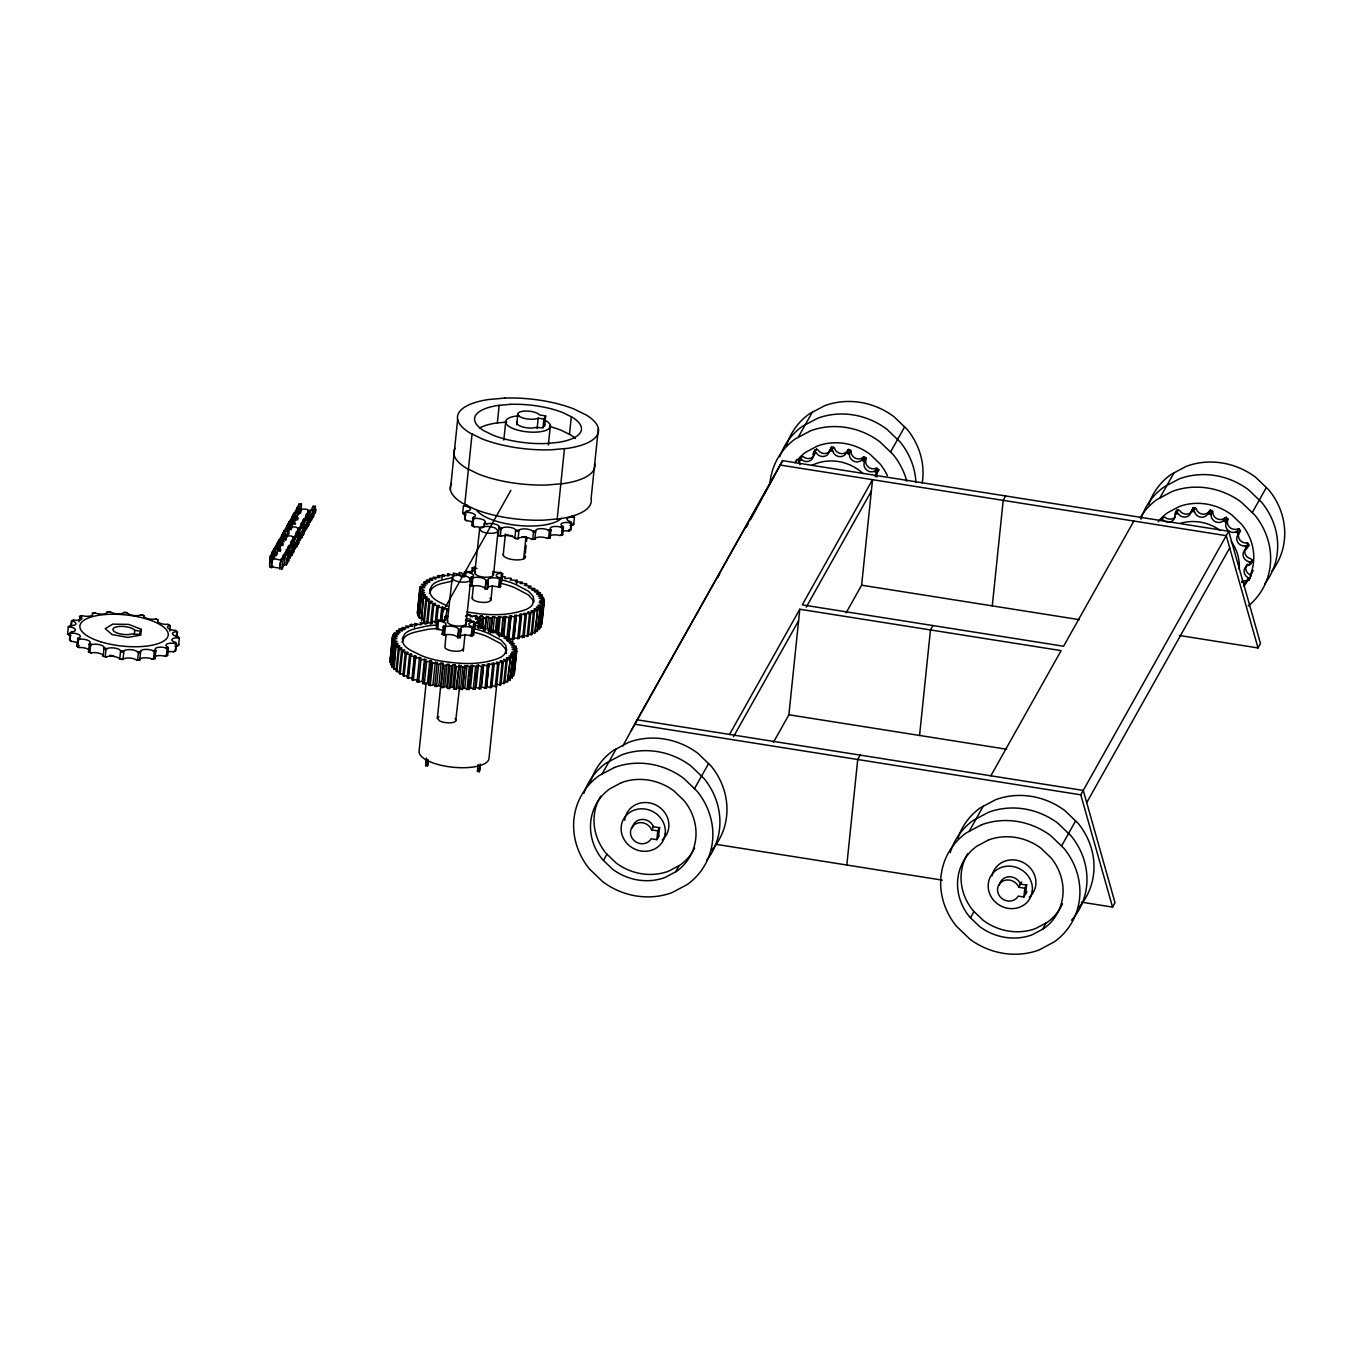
<?xml version="1.0" encoding="UTF-8"?>
<svg xmlns="http://www.w3.org/2000/svg" width="1352" height="1352" viewBox="0 0 1352 1352"><rect width="100%" height="100%" fill="white"/><g stroke="black" fill="none" stroke-linecap="round" stroke-linejoin="round"><path stroke-width="1.5" d="M814.935 450.892L816.743 449.151L817.96 449.946A7.318 6.76 29.3 0 0 831.176 448.019L834.421 448.036A7.318 6.76 29.3 0 0 847.873 450.165L851.016 451.162A7.318 6.76 29.3 0 0 863.421 457.145L866.142 458.987A7.318 6.76 29.3 0 0 876.265 468.248L878.327 470.783A7.318 6.76 29.3 0 0 876.941 477.053M1191.619 511.631A7.318 6.76 29.3 0 1 1179.671 510.532L1176.662 510.295L1176.646 511.478A7.318 6.76 29.3 0 1 1176.764 512.594M271.549 565.085L271.668 566.826L272.225 566.15M275.994 555.266L275.842 553.103L275.149 553.948A20.669 2.924 -81 0 1 273.155 557.497L271.431 564.46M278.191 542.777L278.039 541.763L277.329 544.298M279.087 542.913L279.019 541.932L278.58 542.727M284.224 556.568L284.072 554.404L283.379 555.25A20.669 2.924 -81 0 1 281.385 558.798L279.712 569.158L280.405 568.313A20.669 2.924 -81 0 1 280.591 567.823M287.215 528.04L287.266 527.043M289.734 523.815L289.565 521.264L288.855 522.092A20.669 2.924 -81 0 1 286.861 525.658L285.289 531.285M290.815 529.088L290.883 526.334L290.19 527.162A20.669 2.924 -81 0 1 288.196 530.728L286.658 537.335M290.866 554.489C288.838 565.913 290.207 547.898 291.745 555.537A20.669 2.924 -81 0 1 293.739 551.971L295.023 547.104M293.215 515.991L293.063 514.994L292.235 518.661M295.818 520.165L295.885 517.393L295.192 518.238A20.669 2.924 -81 0 1 293.198 521.788L291.964 526.249M299.265 529.798L299.113 527.635L298.403 528.463A20.669 2.924 -81 0 1 296.409 532.029L294.854 537.657M301.057 510.65L300.904 508.47L300.212 509.315A20.669 2.924 -81 0 1 298.2 512.864L296.477 519.844M310.926 518.34L311.095 520.672L311.788 519.827A20.669 2.924 -81 0 1 313.782 516.278L315.455 505.918L314.762 506.763A20.669 2.924 -81 0 1 312.768 510.312L310.081 522.48L310.909 518.796M866.142 458.987L866.176 457.821L863.421 457.145M1241.947 582.171A7.318 6.76 29.3 0 1 1247.321 580.684L1248.149 577.726A7.318 6.76 29.3 0 1 1249.468 564.916L1252.307 561.519L1250.955 558.798A7.318 6.76 29.3 0 1 1248.065 545.955L1246.882 542.997A7.318 6.76 29.3 0 1 1240.037 531.37L1239.294 528.835L1237.976 528.835A7.318 6.76 29.3 0 1 1227.853 519.574L1226.264 517.309L1225.132 517.731A7.318 6.76 29.3 0 1 1212.727 511.732L1209.584 510.752A7.318 6.76 29.3 0 1 1196.131 508.622L1192.887 508.605A7.318 6.76 29.3 0 1 1192.211 510.701M289.717 523.444L290.595 519.438L290.646 521.213M295.716 511.715L295.598 510.515L294.888 512.847M296.612 511.867L296.51 510.667L295.801 512.983M474.315 628.021L473.572 635.153L471.206 635.964A7.318 2.586 5.9 0 0 462.823 635.203A7.318 2.586 5.9 0 0 460.001 637.772L460.863 629.39L458.565 629.305A7.318 2.586 5.9 0 0 453.326 626.5A7.318 2.586 5.9 0 0 445.399 626.753L444.166 627.598L443.422 634.747L444.538 635.136A7.318 2.586 5.9 0 1 452.464 634.882A7.318 2.586 5.9 0 1 457.686 637.705L460.052 637.688L460.863 629.39A7.318 2.586 5.9 0 1 463.685 626.821A7.318 2.586 5.9 0 1 472.068 627.582L474.315 628.021L473.217 626.956A7.318 2.586 5.9 0 1 468.806 624.016A7.318 2.586 5.9 0 1 474.028 622.14L475.228 622.596L474.501 629.745L474.535 621.937L473.149 621.295A7.318 2.586 5.9 0 1 465.274 620.365M469.854 581.766L470.209 578.2L471.071 577.203L472.811 577.912A7.318 2.586 5.9 0 1 480.754 577.659A7.318 2.586 5.9 0 1 485.976 580.481L488.275 580.549L487.413 588.931L488.275 580.549A7.318 2.586 5.9 0 1 491.114 577.98A7.318 2.586 5.9 0 1 499.496 578.74L501.727 579.18L500.629 578.115A7.318 2.586 5.9 0 1 496.218 575.175A7.318 2.586 5.9 0 1 501.457 573.316L502.657 573.772L501.913 580.904L500.578 581.698M273.138 552.241L273.019 550.687L272.529 552.022M279.847 565.406L279.898 568.127L280.455 567.451M288.23 534.53L288.196 531.809L287.165 534.141M289.075 533.837C287.3 527.145 295.446 524.356 299.062 529.578M290.933 529.714L291.035 528.497M290.9 554.202L292.725 546.022A20.669 2.924 -81 0 0 294.719 542.456C296.849 540.259 293.959 555.08 295.885 545.566M295.902 545.278L297.744 537.099A20.669 2.924 -81 0 0 299.738 533.533L300.431 532.705L298.758 543.048A20.669 2.924 -81 0 0 296.764 546.597C295.429 549.487 296.139 541.358 295.125 546.478M300.837 511.242L300.617 513.287M300.888 536.643C298.927 547.915 300.178 530.085 301.766 537.673A20.669 2.924 -81 0 1 303.761 534.125L305.045 529.24M300.921 536.355L302.747 528.159A20.669 2.924 -81 0 0 304.741 524.61C306.87 522.396 303.98 537.234 305.907 527.719M305.924 527.415L307.766 519.236A20.669 2.924 -81 0 0 309.76 515.687L310.453 514.842L308.763 525.201A20.669 2.924 -81 0 0 306.769 528.75C305.451 531.606 306.144 523.494 305.146 528.632M71.048 635.744A7.318 2.586 5.9 0 0 68.851 635.22L67.668 633.53M70.743 626.601L71.284 621.244L72.383 621.092A7.318 2.586 5.9 0 1 75.847 624.134A7.318 2.586 5.9 0 1 69.814 625.672L68.344 627.091L69.712 626.838A7.318 2.586 5.9 0 1 75.374 629.559A7.318 2.586 5.9 0 1 71.436 631.84L70.27 632.736L69.543 639.868L71.487 641.439A7.318 2.586 5.9 0 1 77.824 642.944M69.712 626.838L69.814 625.672M177.18 646.222L178.667 644.803L177.18 646.222A7.318 2.586 5.9 0 0 174.932 646.273M167.006 652.002A7.318 2.586 5.9 0 1 173.495 651.782L175.709 650.633L176.453 643.501L175.473 642.403A7.318 2.586 5.9 0 1 172.025 639.361A7.318 2.586 5.9 0 1 178.041 637.823L178.143 636.657A7.318 2.586 5.9 0 1 172.498 633.936A7.318 2.586 5.9 0 1 176.436 631.654L177.467 632.009L176.909 637.367M178.143 636.657L179.343 638.347L178.041 637.823M466.136 515.011A7.318 2.586 5.9 0 0 463.922 514.487L462.739 512.814M467.15 504.887A7.318 2.586 5.9 0 1 464.902 504.938L463.415 506.358L464.801 506.104A7.318 2.586 5.9 0 1 470.445 508.825A7.318 2.586 5.9 0 1 466.508 511.107L465.358 512.002L464.615 519.134L466.558 520.706A7.318 2.586 5.9 0 1 472.896 522.227M463.922 514.487L464.023 513.337M464.801 506.104L464.902 504.938M562.094 531.268A7.318 2.586 5.9 0 1 568.584 531.066L570.781 529.916L571.524 522.768L570.561 521.669A7.318 2.586 5.9 0 1 567.096 518.627A7.318 2.586 5.9 0 1 573.13 517.106L573.231 515.94A7.318 2.586 5.9 0 1 572.082 515.703M570.003 525.556A7.318 2.586 5.9 0 1 572.251 525.489L573.738 524.069L572.352 524.322M573.231 515.94L574.414 517.613L573.13 517.106M274.709 549.723L275.555 546.225L275.605 547.982M67.6 634.223L68.394 626.398M70.084 640.595L70.27 632.736M71.403 626.01L71.96 620.653L73.498 620.095A7.318 2.586 5.9 0 0 81.035 619.47A7.318 2.586 5.9 0 0 80.106 616.411L78.838 621.852M78.196 638.009L80.038 639.141A7.318 2.586 5.9 0 1 88.252 640.476A7.318 2.586 5.9 0 1 89.418 643.552L88.556 651.934A7.318 2.586 5.9 0 0 87.39 648.875A7.318 2.586 5.9 0 0 79.177 647.523L76.658 646.172L78.196 638.009A7.318 2.586 5.9 0 0 79.65 635.187A7.318 2.586 5.9 0 0 72.349 633.057L70.828 633.446M80.224 619.622L80.579 616.056L82.117 615.667A7.318 2.586 5.9 0 0 90.415 615.988A7.318 2.586 5.9 0 0 92.105 613.216L94.826 612.794A7.318 2.586 5.9 0 0 103.09 614.062A7.318 2.586 5.9 0 0 107.231 611.831L110.391 611.797A7.318 2.586 5.9 0 0 117.793 613.859A7.318 2.586 5.9 0 0 123.978 612.405L127.274 612.743A7.318 2.586 5.9 0 0 133.104 615.413A7.318 2.586 5.9 0 0 140.743 614.873L143.836 615.549A7.318 2.586 5.9 0 0 147.503 618.574A7.318 2.586 5.9 0 0 155.835 618.996L158.438 619.943A7.318 2.586 5.9 0 0 159.604 623.018A7.318 2.586 5.9 0 0 167.817 624.354L169.237 625.047M77.757 646.847L78.501 639.699L80.038 639.141M155.75 650.278L153.046 650.701A7.318 2.586 5.9 0 0 144.782 649.433A7.318 2.586 5.9 0 0 140.642 651.664L137.481 651.698A7.318 2.586 5.9 0 0 130.079 649.636A7.318 2.586 5.9 0 0 123.877 651.089L120.598 650.751A7.318 2.586 5.9 0 0 114.768 648.081A7.318 2.586 5.9 0 0 107.129 648.622L104.036 647.946A7.318 2.586 5.9 0 0 100.352 644.921A7.318 2.586 5.9 0 0 92.02 644.498L90.618 645.242L89.874 652.374L91.159 652.898A7.318 2.586 5.9 0 1 99.49 653.32A7.318 2.586 5.9 0 1 103.174 656.328L106.267 657.004A7.318 2.586 5.9 0 1 113.906 656.464A7.318 2.586 5.9 0 1 119.72 659.134L123.015 659.472A7.318 2.586 5.9 0 1 129.201 658.018A7.318 2.586 5.9 0 1 136.62 660.097L139.763 660.046A7.318 2.586 5.9 0 1 143.92 657.816A7.318 2.586 5.9 0 1 152.168 659.083L155.159 658.593L155.75 650.278A7.318 2.586 5.9 0 1 157.44 647.507A7.318 2.586 5.9 0 1 165.755 647.828L167.766 647.084L168.341 648.25L167.614 655.399L164.876 656.227A7.318 2.586 5.9 0 0 154.888 656.599M104.036 647.946L103.174 656.328M107.129 648.622L105.98 649.518L105.253 656.649L106.267 657.004M119.72 659.134L120.598 650.751M123.015 659.472L123.877 651.089M134.372 633.953L134.744 630.319A11.205 3.971 5.9 0 0 119.044 626.483A11.205 3.971 5.9 0 0 115.106 632.077A11.205 3.971 5.9 0 0 132.175 633.97L139.053 634.426L140.811 631.283L134.744 630.319M137.481 651.698L138.428 652.813L137.684 659.945L136.62 660.097M140.642 651.664L139.763 660.046M153.046 650.701L154.28 651.698L153.536 658.846L152.168 659.083M166.414 655.838L167.141 648.69L168.341 648.25M169.777 631.08L170.335 625.722L167.817 624.354M176.368 636.657L176.909 631.299L175.506 630.455A7.318 2.586 5.9 0 1 168.223 628.308A7.318 2.586 5.9 0 1 169.676 625.503L170.335 625.722M175.05 651.241L176.453 643.501M178.599 645.495L179.394 637.654M392.84 635.406L397.336 636.488L392.317 637.012L389.951 662.345L392.84 635.406L398.434 634.477L394.142 633.243L393.719 637.316M391.472 651.022L390.525 657.748M392.097 644.938L393.145 634.781M392.705 641.71L390.677 664.711L392.705 641.71L397.235 641.456L392.249 640.003L396.88 638.6L392.317 637.012M393.922 644.093L392.08 667.127L393.922 644.093L398.13 643.687L392.993 642.386M394.395 644.786L399.854 645.901L395.798 646.493L393.483 668.834L397.37 669.663M394.142 669.51L395.798 646.493M399.161 632.854L399.584 628.798L404.316 629.643L405.296 629.136L401.95 627.582L408.693 627.683L405.735 626.027L412.613 626.382L410.079 624.675L411.397 624.32L416.923 625.249L414.895 623.542L414.472 627.598M396.457 647.185L402.068 648.098L398.316 648.875L396.018 671.2L400.006 671.893M396.846 671.876L399.161 649.552L398.316 648.875M399.161 649.552L404.856 650.261L401.459 651.191L399.144 673.533L403.217 674.073M400.158 674.192L402.457 651.85L401.459 651.191M402.457 651.85L408.186 652.357L405.178 653.455L402.862 675.78L408.338 676.068M404.028 676.406L406.327 654.081L405.178 653.455M406.327 654.081L411.971 654.385L409.436 655.602L407.121 677.927L412.597 677.994L413.019 673.938M408.541 674.04L408.963 669.984M410.011 659.827L410.636 653.743M408.422 678.518L410.738 656.193L409.436 655.602M420.252 586.582L424.748 587.647L419.728 588.188L417.362 613.504L420.252 586.582L425.846 585.636L421.554 584.419L427.452 583.692L423.531 582.374L424.207 581.816L429.835 581.935L426.133 580.464L426.995 579.957L432.708 580.312L429.361 578.74L430.392 578.267L436.121 578.842L433.164 577.186L440.025 577.558L437.49 575.834L438.808 575.496L444.335 576.425L442.307 574.701L441.884 578.757M419.086 600.153L419.712 594.069M420.117 592.869L418.089 615.887L420.117 592.869L424.646 592.632L419.661 591.162L424.274 590.452L419.728 588.188M410.738 656.193L416.332 656.261L414.185 657.63L411.87 679.955L417.193 679.803L418.748 680.36L417.058 681.83L422.179 681.476L423.835 681.966L422.635 683.554L429.226 683.419L428.55 685.075L430.274 685.481L434.888 684.72L434.702 686.393L440.718 685.734L441.056 687.509L446.701 686.596L447.529 688.388L449.388 688.59L450.791 687.053L453.106 664.728L455.032 664.897L456.351 666.688L454.052 689.03L455.911 689.165L456.824 687.543L459.122 665.201L462.857 667.094L467.048 665.539L471.087 667.229L470.969 665.488L472.811 665.438L477.273 667.06L474.958 689.385L470.496 687.779L468.654 687.813L468.772 689.571L462.79 687.83L462.401 689.486L460.559 689.419L456.824 687.543M413.442 669.882L414.912 655.669M422.753 618.557L419.035 617.594L421.334 595.269L425.542 594.846L420.404 593.545M419.492 618.287L421.334 595.269M413.306 680.512L415.622 658.17L419.509 657.478L421.047 658.018L419.373 659.506L426.15 659.641L424.95 661.212L422.635 683.554M423.21 597.668L421.554 620.669L423.21 597.668L427.266 597.06L421.807 595.945M417.058 681.83L419.509 657.478M425.728 600.034L423.43 622.376L424.258 623.035L426.573 600.71L425.728 600.034L429.48 599.257L423.869 598.345M418.63 682.337L420.928 660.013M426.776 622.664L428.871 602.367L432.268 601.42L426.573 600.71M427.773 623.323L429.868 603.009L428.871 602.367M422.179 681.476L424.477 659.134M424.883 671.809L425.305 667.753M424.291 684.011L426.607 661.669L431.541 661.077L431.119 665.133M430.494 624.911L432.589 604.614L435.597 603.516L429.868 603.009M431.863 623.509L433.755 605.24L432.589 604.614M426.133 683.047L419.12 750.952A35.152 12.421 5.9 0 0 451.957 767.125A35.152 12.421 5.9 0 0 488.968 758.759L498.905 663.917L496.37 662.193L503.231 662.564L500.933 684.889L495.356 684.146M427.485 682.98L429.784 660.638M428.55 685.075L431.541 661.077M435.158 623.002L436.848 606.761L439.383 605.544L433.755 605.24M429.649 679.346L430.696 669.206M437 615.059L437.423 610.986M436.476 623.593L438.149 607.352L436.848 606.761M450.385 489.779L457.652 419.424M430.274 685.481L432.589 663.139L437.186 662.379L434.702 686.393M443 630.657A7.318 2.586 5.9 0 0 437.592 629.424L436.206 628.562L437.051 620.771L438.606 620.213A7.318 2.586 5.9 0 0 446.16 619.605A7.318 2.586 5.9 0 0 445.281 616.546L444.014 621.988M432.995 684.315L435.293 661.99M440.329 620.974L441.597 608.789L443.743 607.42L438.149 607.352M428.145 761.548L427.536 765.891L425.66 765.688L426.505 758.033M426.167 762.646L426.539 759.131M440.853 621.041L441.479 614.94M441.901 610.884L442.324 606.828M441.783 621.514L443.033 609.346L446.92 608.637L448.475 609.177L446.785 610.665L448.34 611.172M427.536 765.891L428.077 760.618M428.212 759.824L427.891 762.984L426.015 762.782M436.493 686.731L438.808 664.407L441.158 663.088L443.033 663.409L443.355 665.167L441.056 687.509M443.659 626.044L445.399 626.753L444.538 635.136L442.07 634.173L443.659 626.044A7.318 2.586 5.9 0 0 445.535 623.289A7.318 2.586 5.9 0 0 438.454 621.041L437.051 620.771M444.842 620.754L445.281 616.546M438.842 685.43L441.158 663.088M446.075 616.749L446.92 608.637M459.595 686.833L455.658 721.258A9.447 3.346 5.9 0 1 439.687 720.971L437.338 718.335L443.033 663.409M463.347 647.963L463.043 649.67L460.373 650.887A9.447 3.346 5.9 0 1 444.909 647.659L446.025 634.341M447.326 621.751L452.345 576.831A9.447 3.346 5.9 0 1 468.299 577.101L470.665 579.755L465.882 625.942M442.898 687.779L445.197 665.454L448.999 664.271L449.827 666.063L447.529 688.388M444.774 686.343L447.089 664.018M462.671 513.507L463.482 505.665M464.784 504.33L472.068 433.992M446.701 686.596L448.999 664.271M465.156 519.861L465.358 512.002M449.388 688.59L451.703 666.266L453.106 664.728M463.905 577.287L464.463 571.93L466.017 571.389A7.318 2.586 5.9 0 0 473.572 570.764A7.318 2.586 5.9 0 0 472.693 567.722L471.425 573.163M454.052 689.03L452.717 687.238L455.032 664.897M458.987 630.488L457.686 637.705L458.565 629.305L460.795 630.539M465.443 576.408L466.017 571.389M482.039 527.956A7.318 2.586 5.9 0 0 474.248 526.807L471.73 525.438L473.268 517.275A7.318 2.586 5.9 0 0 474.721 514.453A7.318 2.586 5.9 0 0 467.437 512.323L465.899 512.712M455.911 689.165L459.122 665.201M472.828 526.114L473.572 518.965L475.11 518.408A7.318 2.586 5.9 0 1 483.323 519.76A7.318 2.586 5.9 0 1 484.506 522.818L483.779 527.517M458.734 687.644L461.049 665.319M463.28 651.14L465.02 634.341M470.834 585.906L469.482 585.348L471.949 586.312L470.834 585.906L471.578 578.757L472.811 577.912L471.949 586.312A7.318 2.586 5.9 0 1 479.875 586.058A7.318 2.586 5.9 0 1 485.098 588.864L487.464 588.847M472.254 571.913L472.693 567.722M460.559 689.419L462.857 667.094M462.401 689.486L464.716 667.161M462.79 687.83L465.105 665.505M472.135 598.108L473.437 585.5M474.738 572.91L479.757 527.99A9.447 3.346 5.9 0 1 495.711 528.277L498.077 530.913L493.514 575.006M464.75 687.864L467.048 665.539M472.558 633.243L473.217 626.956L472.068 627.582L471.206 635.964L473.572 635.153M466.964 689.571L469.279 667.246M472.676 635.643L474.028 622.14L473.149 621.295M468.654 687.813L469.499 679.701M469.921 675.628L470.969 665.488M468.772 689.571L471.087 667.229M475.988 619.486L476.411 615.43L472.625 616.613L468.569 614.247L466.22 615.566M497.367 422.923L499.175 405.346M470.496 687.779L472.811 665.438M478.49 627.886L478.912 623.83L480.146 623.272L479.723 627.345M480.095 619.943L480.518 615.887L482.444 616.056L483.779 617.864L482.732 628.004M473.217 689.469L475.532 667.127M475.177 679.481L475.82 673.397M481.092 627.818L481.853 620.94L476.969 619.757L480.856 619.115L479.859 618.303L475.296 618.405L476.546 616.681L474.67 616.073L470.412 616.816L469.938 615.075L467.707 614.822L465.595 616.394M481.177 628.241L482.444 616.056M486.399 581.647L485.098 588.864L485.976 580.481L488.207 581.698M483.762 664.643L481.464 686.985L486.534 688.286L488.832 665.961L482.089 664.829L483.222 666.637L480.906 688.962L476.107 687.492L478.422 665.15L476.648 665.268L477.273 667.06M483.61 631.435L484.033 627.379L479.183 627.953L477.442 627.514L478.135 625.841L476.394 625.452L473.673 626.601M503.823 440.093L505.648 422.5M484.388 630.184L486.551 616.377L490.286 618.253L494.46 616.698L496.691 618.405L500.223 616.596L504.685 618.219L502.792 636.488M485.081 630.573L486.551 616.377M479.233 689.114L481.549 666.773L478.422 665.15M487.21 628.663L488.461 616.478M490.911 600.203L492.432 585.5M484.506 522.818L487.109 523.782A7.318 2.586 5.9 0 1 495.44 524.204A7.318 2.586 5.9 0 1 499.108 527.212L498.246 535.612A7.318 2.586 5.9 0 0 497.468 533.888M488.816 632.466L490.286 618.253M550.839 529.562L548.118 529.967A7.318 2.586 5.9 0 0 539.854 528.7A7.318 2.586 5.9 0 0 535.713 530.93L532.553 530.981A7.318 2.586 5.9 0 0 525.151 528.902A7.318 2.586 5.9 0 0 518.965 530.356L515.67 530.018A7.318 2.586 5.9 0 0 509.839 527.348A7.318 2.586 5.9 0 0 502.2 527.888L501.068 528.784L500.325 535.933L501.338 536.288A7.318 2.586 5.9 0 1 508.977 535.73A7.318 2.586 5.9 0 1 514.808 538.417L518.086 538.755A7.318 2.586 5.9 0 1 524.289 537.285A7.318 2.586 5.9 0 1 531.691 539.363L534.851 539.313A7.318 2.586 5.9 0 1 538.992 537.099A7.318 2.586 5.9 0 1 547.256 538.35L550.23 537.859L550.839 529.562A7.318 2.586 5.9 0 1 552.529 526.773A7.318 2.586 5.9 0 1 560.827 527.111L562.838 526.367L563.429 527.533L562.685 534.665L559.965 535.493A7.318 2.586 5.9 0 0 549.571 536.237M484.962 688.506L487.261 666.181M490.658 632.533L492.128 618.32M490.827 632.905L492.517 616.664M479.875 768.646L479.368 771.688L477.493 771.468L478.219 764.438M494.088 665.049L488.799 663.917L486.483 686.241L490.32 687.661L491.79 687.391L494.088 665.049L492.06 663.325L498.905 663.917M492.787 632.939L494.46 616.698M479.368 771.688L480.213 764.032M495.221 632.618L496.691 618.405M487.328 587.664A7.318 2.586 5.9 0 1 498.618 587.14L500.105 586.819L501.457 573.316L500.561 572.454A7.318 2.586 5.9 0 1 492.703 571.524M503.231 554.945L505.394 533.939M516.684 424.748L517.765 414.253M501.592 576.662L501.913 580.904M490.32 687.661L492.635 665.336M500.105 586.819L501.727 579.18M491.452 683.301L492.077 677.2M492.703 671.116L493.548 662.987M496.911 630.86L498.381 616.647M497.029 632.601L498.499 618.405M515.856 650.954L515.991 646.205L510.836 644.904L514.588 643.805L509.129 642.69L513.185 642.082L512.526 641.406L507.676 641.186L506.915 640.493L510.667 639.716L504.127 638.33L507.524 637.383L506.527 636.741L500.798 636.234L503.806 635.136L502.64 634.51L498.33 634.848L500.223 616.596M499.125 637.045L499.547 632.99L492.652 632.33L494.798 630.962L493.362 630.404L487.92 630.573L489.61 629.086L488.055 628.579L482.833 628.95L484.033 627.379M491.232 685.329L495.271 686.596L497.587 664.255M501.254 634.544L502.944 618.303M502.183 634.713L502.809 628.612M503.654 620.5L504.059 616.444L510.633 617.796L508.318 640.121M503.738 636.623L505.834 616.326M499.75 685.312L502.048 662.97M514.808 538.417L515.67 530.018M506.645 640.273L508.96 617.932M518.086 538.755L518.965 530.356M503.704 683.808L506.003 661.483L507.034 661.01L504.718 683.351L500.646 683.132M512.34 637.671L519.202 638.55L521.5 616.208L514.639 615.329L516.261 617.12L513.946 639.462L512.374 639.665L508.876 638.144L511.174 615.802L509.501 616.005L510.633 617.796M516.599 584.301L517.022 580.245L510.245 580.109L511.445 578.538L509.788 578.081L504.854 578.673L505.547 577.017L503.806 576.611L501.102 577.76M507.084 682.118L510.262 659.269L507.946 681.611L503.924 681.56M512.374 639.665L514.689 617.34L511.174 615.802M513.895 637.4L516.21 615.075M512.864 657.376L509.873 680.276L512.864 657.376L508.943 656.058L514.825 655.331L510.549 654.115L515.839 653.81L511.631 652.103L516.667 651.563L512.121 649.298L516.717 648.588L511.749 647.118L516.278 646.881M503.519 553.931A11.205 3.971 5.9 0 0 509.079 558.849A11.205 3.971 5.9 0 0 522.497 559.289L523.68 558.849L525.979 536.524M537.133 428.55L538.214 418.157L543.91 419.069L545.667 415.926L539.6 414.963A11.205 3.971 5.9 0 0 523.9 411.126A11.205 3.971 5.9 0 0 519.962 416.72A11.205 3.971 5.9 0 0 537.031 418.613L538.214 418.157M514.335 655.94L512.036 678.265L514.825 655.331M525.286 553.627L526.114 545.498M526.536 541.442L526.959 537.386M514.385 665.15L515.011 659.066M515.839 653.81L513.523 676.135L516.143 653.168M516.717 648.588L514.419 670.913M517.731 638.837L520.047 616.495M516.768 650.92L514.47 673.245M519.067 632.432L518.644 636.488L524.018 637.417L526.317 615.075L523.782 613.369L530.66 613.723L528.345 636.065L524.238 635.693M519.912 624.303L520.959 614.163L526.317 615.075M543.048 427.384L543.91 419.069M532.553 530.981L533.499 532.08L532.773 539.228L531.691 539.363M522.683 637.755L524.998 615.43M544.586 426.319L545.667 415.926M535.713 530.93L534.851 539.313M527.162 636.471L529.46 614.129M550.382 425.373L548.557 442.949A22.528 7.96 5.9 0 1 548.219 445.011M531.116 634.967L533.415 612.642L534.446 612.169L532.147 634.51L528.057 634.291M534.496 633.294L537.673 610.445L535.358 632.77L531.353 632.719M534.074 630.978L537.285 631.435L540.276 608.535L536.355 607.217L541.746 607.099L537.961 605.273L543.25 604.969L539.262 602.603L544.197 602.079L539.516 601.15L544.146 599.747L539.161 598.294L543.69 598.04L542.845 606.169M540.276 608.535L537.285 631.435M541.577 599.02L542 594.965L536.541 593.849L540.597 593.258L539.938 592.565L534.327 591.652L538.079 590.875L537.234 590.199L532.485 590.182L531.539 589.489L534.936 588.559L529.325 588.052L528.21 587.393L531.218 586.295L524.424 585.365L526.959 584.148L525.658 583.557L520.064 583.489L522.21 582.12L515.332 581.732L517.022 580.245M548.118 529.967L549.351 530.964L548.625 538.113L547.256 538.35M541.746 607.099L539.448 629.424L542.253 606.507M542.777 603.448L543.403 597.364L538.265 596.063L542 594.965M541.375 620.382L542 614.298M543.25 604.969L540.935 627.294L543.555 604.344M544.146 599.747L541.831 622.072M544.197 602.079L541.882 624.404M557.193 518.965L564.46 448.627M569.496 434.347L571.304 416.754M561.486 535.105L562.229 527.973L563.429 527.533M570.121 530.508L571.524 522.768M573.67 524.762L574.482 516.937M598.361 428.449L591.094 498.787A70.879 25.046 5.9 0 1 560.404 518.678L543.943 520.148A70.879 25.046 5.9 0 1 474.653 509.18L462.401 503.164A70.879 25.046 5.9 0 1 451.45 483.306M657.765 830.872L651.698 829.908A11.205 10.36 29.3 0 0 635.66 823.858A11.205 10.36 29.3 0 0 633.277 839.71A11.205 10.36 29.3 0 0 650.143 840.251L651.157 838.764L656.852 839.66L657.765 830.872L659.759 827.323M658.61 836.516L659.522 827.728L653.286 826.748M773.395 742.383L788.892 714.769L799.793 609.245L1061.117 650.616L990.847 775.811M846.132 612.811L861.63 585.196L872.53 479.673L802.26 604.868L1063.585 646.239L1133.855 521.044M846.825 865.027L857.726 759.503L860.193 755.126M919.563 735.454L930.463 629.931L932.931 625.553M992.283 605.882L1003.201 500.358L1005.668 495.981M1024.816 888.213L1018.749 887.25A11.205 10.36 29.3 0 0 1002.711 881.183A11.205 10.36 29.3 0 0 1000.328 897.035A11.205 10.36 29.3 0 0 1017.194 897.593L1018.208 896.106L1023.903 897.001L1024.816 888.213L1026.81 884.664M1025.661 893.858L1026.574 885.07L1020.337 884.09M437.186 662.379L437.017 664.069L438.808 664.407M271.752 563.04L271.482 567.857L272.175 567.012A20.669 2.924 -81 0 1 272.715 565.643M276.433 555.537L278.022 549.605L278.309 550.602M279.137 550.72L280.777 545.532M283.075 534.986L283.126 532.874L282.433 534.75M283.227 543.453L282.906 545.616M284.14 541.797C281.199 534.496 296.561 534.04 292.894 539.904M285.593 540.056L285.863 535.257L285.171 536.085A20.669 2.924 -81 0 1 283.176 539.651L282.382 542.152M285.762 539.972L285.914 538.637M286.455 537.69L286.844 534.986M291.66 528.412L291.795 527.348M294.161 523.951L295.547 518.374L295.851 519.354M297.288 509.197L298.217 506.273M315.067 511.394C314.712 518.019 316.943 504.752 315.168 510.786M285.542 530.745L285.576 528.362L284.883 530.694M289.717 527.128L291.39 519.658M287.3 560.184L287.334 557.801L286.945 561.84M307.428 523.866L306.65 526.807L307.495 522.43M799.962 464.784A7.318 6.76 29.3 0 0 799.083 461.505L801.584 459.68A7.318 6.76 29.3 0 0 813.262 453.883L814.952 449.709M1175.395 516.734A7.318 6.76 29.3 0 1 1164.985 517.275L1162.01 517.917L1160.591 520.469L1162.078 519.388L1163.295 520.267A7.318 6.76 29.3 0 0 1174.972 514.47L1176.662 510.295M272.411 552.613L272.208 555.165M272.175 558.359L272.394 557.007M274.693 553.898L276.247 548.27A20.669 2.924 -81 0 0 278.242 544.721L278.765 543.808A20.669 2.924 -81 0 0 280.76 540.259L281.267 539.347A20.669 2.924 -81 0 0 283.261 535.781L283.768 534.885A20.669 2.924 -81 0 0 285.762 531.319L286.269 530.423A20.669 2.924 -81 0 0 288.263 526.857L288.787 525.962A20.669 2.924 -81 0 0 290.781 522.396L291.288 521.483A20.669 2.924 -81 0 0 293.283 517.934L293.79 517.022A20.669 2.924 -81 0 0 295.784 513.473L296.291 512.56A20.669 2.924 -81 0 0 298.285 509.011L298.792 508.098A20.669 2.924 -81 0 0 300.786 504.55L301.496 503.704L301.158 509.788M274.253 558.579L275.521 554.067L275.808 555.064M276.602 554.202L278.174 548.574A20.669 2.924 -81 0 0 280.168 545.025L280.861 544.18L281.03 545.329M280.286 540.208L281.858 534.581A20.669 2.924 -81 0 0 283.852 531.015L284.664 530.592M280.591 548.98L280.202 551.109M281.605 545.278L281.824 543.91M279.813 564.426L280.033 563.074M284.714 536.051L285.762 531.319L283.852 531.015M287.351 526.452L288.06 523.917L287.993 526.672M288.246 526.587L288.601 524.88M284.833 555.503L285.306 552.85M290.308 522.362L291.88 516.734A20.669 2.924 -81 0 0 293.874 513.168L294.685 512.746M292.218 522.666L293.283 517.934L295.192 518.238M291.626 527.432L292.404 523.613M289.835 546.58L291.407 540.952A20.669 2.924 -81 0 0 293.401 537.386L294.094 536.558L294.28 537.707M289.243 551.346L290.815 545.718A20.669 2.924 -81 0 0 292.809 542.152L293.316 541.256A20.669 2.924 -81 0 0 295.311 537.69L295.818 536.795A20.669 2.924 -81 0 0 297.812 533.229L298.336 532.333A20.669 2.924 -81 0 0 300.33 528.767L300.837 527.855A20.669 2.924 -81 0 0 302.831 524.306L303.338 523.393A20.669 2.924 -81 0 0 305.332 519.844L305.839 518.931A20.669 2.924 -81 0 0 307.834 515.382L308.357 514.47A20.669 2.924 -81 0 0 310.352 510.921L310.859 510.008A20.669 2.924 -81 0 0 312.853 506.459L313.664 506.037M290.004 546.495L291.407 542.051M294.719 518.205L295.784 513.473L293.874 513.168M295.311 513.439L296.882 507.794A20.669 2.924 -81 0 0 298.876 504.245L299.705 503.823M297.237 513.743L298.285 509.011L300.212 509.315M296.646 518.509L297.119 515.839M294.263 542.422L295.311 537.69L293.401 537.386M298.116 517.748L297.727 519.878M299.316 513.963C297.119 507.203 311.788 507.845 307.918 513.135M299.265 533.499L300.33 528.767L298.403 528.463M304.285 524.576L305.332 519.844L303.423 519.54A20.669 2.924 -81 0 1 301.428 523.089L300.076 527.365M304.876 519.81L305.096 518.441M306.786 520.114L307.834 515.382L309.76 515.687M309.287 515.653L310.352 510.921L308.425 510.617A20.669 2.924 -81 0 1 306.431 514.166L305.214 518.627M436.206 628.562L437.727 628.612A7.318 2.586 5.9 0 0 438.91 628.748M438.606 620.213L437.727 628.612M425.66 765.688L426.252 761.328M464.463 571.93L465.882 572.2A7.318 2.586 5.9 0 1 472.947 574.448A7.318 2.586 5.9 0 1 471.071 577.203M481.853 620.94L476.614 621.802L480.146 623.272M477.493 771.468L478 768.443M479.723 768.781L479.96 767.328M875.116 476.681A7.318 6.76 29.3 0 1 876.637 473.775L874.592 471.24A7.318 6.76 29.3 0 1 864.469 461.978L866.176 457.821M1249.468 564.916L1249.282 561.79A7.318 6.76 29.3 0 1 1246.375 548.946L1245.192 545.988A7.318 6.76 29.3 0 1 1238.347 534.361L1236.303 531.826A7.318 6.76 29.3 0 1 1226.179 522.565L1227.886 518.408M270.518 557.531C268.642 565.846 270.755 547.644 271.059 559.322M270.755 557.615L271.11 555.959M297.322 542.338L296.629 544.653L297.355 539.955L297.524 544.805L298.336 540.175L297.558 542.422M302.24 534.006C303.372 526.249 300.296 537.944 302.104 534.581M271.938 561.959L273.003 558.545L281.486 560.235M275.504 547.78L276.839 543.504A20.669 2.924 -81 0 0 278.833 539.955C280.151 539.059 279.526 539.854 280.641 537.386M277.413 548.067L278.242 544.721L280.168 545.025M279.915 543.605L280.76 540.259L278.833 539.955M282.416 539.144L283.261 535.781L285.171 536.085M280.27 551.565L280.523 550.264M281.96 544.096L282.095 542.608M282.669 558.798L283.734 555.385L284.021 556.365M285.171 554.337L285.593 551.7M287.672 549.875L289.007 546.833M286.962 554.438L288.314 550.179A20.669 2.924 -81 0 0 290.308 546.63L288.382 546.326A20.669 2.924 -81 0 1 286.387 549.875L285.61 552.376M295.226 524.339L295.429 523.292M291.964 545.515L292.809 542.152L294.719 542.456M295.192 536.474L295.395 535.443M297.693 532.012L298.133 530.068M296.984 536.592L297.812 533.229L299.738 533.533M300.195 527.55L301.276 524.137L301.564 525.117M301.986 527.669L302.831 524.306L304.741 524.61M275.876 548.067L276.467 546.36M272.665 555.706L273.746 552.731A20.669 2.924 -81 0 0 275.74 549.182L273.831 548.878A20.669 2.924 -81 0 1 271.837 552.427L270.147 562.787L270.856 561.942A20.669 2.924 -81 0 1 271.042 561.452M273.442 552.174L273.814 550.957M282.162 543.065L282.382 541.476M287.689 528.919L288.263 526.857L290.19 527.162M280.371 562.212L281.233 559.846M302.916 522.058L303.93 519.726M305.417 517.596L306.279 515.213M280.996 538.586L281.554 537.521M1247.321 580.684L1248.893 580.262L1250.82 575.952L1249.823 574.735A7.318 6.76 29.3 0 1 1247.271 564.071M1250.82 575.952L1248.893 580.262M297.423 515.365L298.302 514.301M295.632 534.53L296.51 533.448M273.831 548.878L274.524 548.033L274.693 549.199M282.619 541.408L283.312 541.662M292.64 523.562L293.333 523.815M288.382 546.326L289.091 545.481L289.26 546.63M289.717 551.396L290.41 550.551L288.736 560.894A20.669 2.924 -81 0 0 286.742 564.46L286.032 565.288L287.722 554.945A20.669 2.924 -81 0 0 289.717 551.396L287.79 551.092A20.669 2.924 -81 0 1 285.796 554.641L285.289 555.554A20.669 2.924 -81 0 1 283.295 559.103L281.622 569.462L282.315 568.617A20.669 2.924 -81 0 1 284.309 565.068L284.816 564.156M303.423 519.54L304.115 518.695L304.285 519.861M308.425 510.617L309.253 510.194M299.586 537.995L301.766 537.673M523.68 558.849L524.204 558.596A11.205 3.971 5.9 0 0 525.066 555.655M831.176 448.019L831.632 446.971L834.421 448.036M1192.887 508.605L1193.343 507.558L1196.131 508.622M878.327 470.783L878.8 469.752L876.265 468.248M813.262 453.883L816.287 452.937A7.318 6.76 29.3 0 0 829.486 451.01L831.632 446.971M1174.972 514.47L1177.998 513.523A7.318 6.76 29.3 0 0 1191.197 511.597L1193.343 507.558M876.637 473.775L878.8 469.752M1238.347 534.361L1240.511 530.339M622.748 746.135L637.13 719.805L1083.256 790.43L1115.011 902.697L1112.544 907.091L1081.414 902.156M746.456 527.145L748.433 523.477M750.428 519.81L757.796 506.375M758.387 505.141L782.605 460.66L1228.714 531.285L1260.486 643.552L1258.019 647.946L1179.367 635.491M544.755 424.714L542.997 427.857L536.136 427.401A11.205 3.971 5.9 0 1 522.717 426.962A11.205 3.971 5.9 0 1 517.14 422.044M442.459 612.219L510.853 490.37M602.079 774.054L616.157 748.957M782.605 460.66L634.663 724.199L1080.789 794.824L1112.544 907.091M631.299 730.553L774.307 475.803M798.136 437.423L812.231 412.309M799.083 461.505L800.299 457.331L803.274 456.689A7.318 6.76 29.3 0 0 814.732 454.204M798.88 459.883L801.787 456.249M813.515 452.261L816.743 449.151M864.469 461.978L861.731 460.136A7.318 6.76 29.3 0 1 849.343 454.154L846.2 453.157A7.318 6.76 29.3 0 1 832.731 451.027L832.122 449.54L833.559 446.988M603.448 860.447L606.963 854.177M846.2 453.157L848.718 449.388L851.016 451.162M849.343 454.154L850.594 449.979M651.698 829.908L653.692 826.359M861.731 460.136L864.553 456.722M656.852 839.66L658.846 836.111M694.472 788.689L708.566 763.593M874.592 471.24L877.583 468.248M729.522 734.44L799.793 609.245M890.529 452.041L904.623 426.945M733.494 736.722L798.61 620.737M806.231 607.149L871.347 491.165M675.577 871.871L679.093 865.601M969.131 831.395L983.208 806.299M1159.847 497.992L1173.942 472.896M1162.078 519.388L1163.497 516.836M1175.226 512.847L1178.454 509.738M1226.179 522.565L1223.442 520.723A7.318 6.76 29.3 0 1 1211.054 514.74L1207.911 513.743A7.318 6.76 29.3 0 1 1194.441 511.614L1193.833 510.127L1195.269 507.575M970.499 917.788L974.015 911.518M1207.911 513.743L1210.429 509.974L1212.727 511.732M1211.054 514.74L1212.305 510.566M1018.749 887.25L1021.74 881.927M1223.442 520.723L1226.264 517.309M1080.789 794.824L1228.714 531.285M1023.903 897.001L1026.895 891.678M1236.303 531.826L1239.294 528.835M1061.523 846.031L1075.617 820.918M1086.704 802.649L1229.712 547.898M1252.239 512.628L1266.334 487.531M1246.375 548.946L1248.217 543.436L1246.882 542.997M1247.49 547.746L1248.927 545.194L1248.217 543.436M1042.629 929.213L1046.144 922.926M1250.87 564.071L1252.189 559.677M429.378 593.156L430.696 590.824A39.09 13.807 5.9 0 1 442.273 583.371L452.65 581.022M401.95 641.98L403.285 639.648A39.09 13.807 5.9 0 1 414.861 632.195L425.238 629.863A39.123 13.824 5.9 0 1 437.93 628.562M498.077 530.913L497.604 531.725A9.447 3.346 5.9 0 1 481.65 531.454L479.301 528.818M470.665 579.755L470.192 580.566A9.447 3.346 5.9 0 1 454.238 580.295L451.872 577.659M475.211 571.964L474.924 573.67L477.104 575.411A9.447 3.346 5.9 0 0 493.058 575.698L492.55 573.079M447.799 620.805L447.512 622.512L449.692 624.252A9.447 3.346 5.9 0 0 465.646 624.523L465.933 622.816M472.608 597.111L472.321 598.818A9.447 3.346 5.9 0 0 487.785 602.046L490.472 600.846L490.759 599.139A9.447 3.346 5.9 0 0 489.948 598.226M437.338 718.335L437.811 717.523A9.447 3.346 5.9 0 1 438.876 716.83M275.149 553.948L273.239 553.644A20.669 2.924 -81 0 1 271.245 557.193L269.504 564.156L269.994 567.333M394.142 633.243L400.04 632.533L396.119 631.215L396.795 630.657L402.423 630.776L398.722 629.305L399.584 628.798M480.518 615.887L479.115 617.425L477.256 617.222L476.411 615.43M847.873 450.165L848.718 449.388M1209.584 510.752L1210.429 509.974M72.383 621.092L73.498 620.095M167.766 647.084A7.318 2.586 5.9 0 1 166.837 644.042A7.318 2.586 5.9 0 1 174.357 643.4L175.473 642.403M173.495 651.782L175.709 650.633M562.838 526.367A7.318 2.586 5.9 0 1 561.908 523.308A7.318 2.586 5.9 0 1 569.445 522.666L570.561 521.669M568.584 531.066L570.781 529.916M1248.065 545.955L1248.927 545.194M500.629 578.115L499.496 578.74L498.618 587.14L500.984 586.329M487.109 523.782L484.151 523.951M499.547 632.99L497.012 634.206L498.33 634.848M79.396 616.495L80.579 616.056M80.106 616.411L82.117 615.667M164.876 656.227L167.614 655.399M559.965 535.493L562.685 534.665M1251.158 561.925L1252.307 561.519M143.836 615.549L140.743 614.873M520.959 614.163L519.472 614.484L521.5 616.208M550.23 537.859L549.96 537.944A7.318 2.586 5.9 0 1 549.588 537.505M155.159 658.593L154.888 658.678A7.318 2.586 5.9 0 1 154.314 657.799M495.271 686.596L496.607 686.241M442.307 574.701L447.597 575.834L449.168 575.58L447.546 573.789L452.633 575.107L454.306 574.921L453.173 573.113L459.748 574.482L459.122 572.69L460.863 572.623L463.584 574.313M414.895 623.542L420.185 624.675L421.756 624.421L420.134 622.63L425.204 623.948L426.894 623.745L425.762 621.954L432.319 623.306L431.71 621.531L433.451 621.447L438.014 623.103M93.457 613.048L94.826 612.794M488.799 663.917L487.227 664.17L488.832 665.961M471.983 567.806L474.603 567.401A7.318 2.586 5.9 0 0 477.019 568.55M444.571 616.63L447.191 616.242A7.318 2.586 5.9 0 0 447.85 616.664M549.351 530.964L550.974 530.728M154.28 651.698L155.886 651.444M453.021 577.507L442.645 579.856A39.09 13.807 5.9 0 0 431.068 587.309L429.733 589.624L430.24 592.159A39.073 13.807 5.9 0 0 438.893 601.877L448.087 606.406M514.689 617.34L516.261 617.12M473.487 567.553L474.603 567.401M446.075 616.394L447.191 616.242M110.391 611.797L107.231 611.831M127.274 612.743L123.978 612.405M507.203 638.33L508.876 638.144M419.035 617.594L421.841 617.323M391.607 666.435L394.429 666.164M506.73 422.094L496.133 423.041A53.708 18.979 5.9 0 0 479.673 427.925M473.183 624.861L475.177 624.675L474.552 622.731L478.912 623.83M481.549 666.773L483.222 666.637M476.107 687.492L474.349 687.61L474.958 689.385M533.499 532.08L535.375 532.063M138.428 652.813L140.304 652.779M465.308 572.521L467.116 572.504M1245.192 545.988L1246.797 545.988M830.196 449.523L832.122 449.54M829.486 451.01L832.731 451.027M1191.906 510.11L1193.833 510.127M1191.197 511.597L1194.441 511.614M483.779 617.864L485.638 617.999M456.351 666.688L458.227 666.84M450.791 687.053L452.717 687.238M516.227 531.184L518.188 531.387M515.501 538.333L517.444 538.535M121.156 651.918L123.1 652.12M120.412 659.066L122.373 659.252M449.827 666.063L451.703 666.266M539.6 609.093L533.972 608.975L537.673 610.445M512.188 657.934L506.561 657.816L510.262 659.269M443.355 665.167L445.197 665.454M780.138 465.054L1226.264 535.679L1258.019 647.946M861.63 585.196L1079.403 619.672M298.876 504.245L300.786 504.55M312.853 506.459L314.762 506.763M296.882 507.794L298.995 508.166L299.164 509.332M312.768 510.312L311.163 510.498M298.2 512.864L296.612 513.05M306.431 514.166L308.543 514.537L308.712 515.703M291.88 516.734L293.975 517.089M307.766 519.236L305.839 518.931L306.211 520.165M293.198 521.788L291.288 521.483L291.643 522.717M301.428 523.089L303.642 523.883M288.855 522.092L290.781 522.396M306.853 524.897L308.763 525.201M286.861 525.658L289.091 526.435M302.747 528.159L301.141 528.345M288.196 530.728L286.455 530.491M296.409 532.029L298.522 532.401L298.691 533.55M301.851 533.82L303.761 534.125M281.858 534.581L283.954 534.953L284.123 536.102M297.744 537.099L296.139 537.268M283.176 539.651L281.571 539.837M291.407 540.952L293.502 541.324M296.832 542.743L298.758 543.048M276.839 543.504L279.07 544.298M292.725 546.022L290.815 545.718L291.17 546.935M294.837 546.293L296.764 546.597M278.174 548.574L276.569 548.76M286.387 549.875L288.618 550.67M291.829 551.667L293.739 551.971M271.837 552.427L273.932 552.799L274.118 553.965M287.722 554.945L286.117 555.131M289.835 555.233L291.745 555.537M283.379 555.25L285.289 555.554L284.309 565.068L282.399 564.764M271.245 557.193L273.155 557.497M281.385 558.798L283.295 559.103M286.81 560.59L288.736 560.894M270.265 566.708L280.033 568.178M788.892 714.769L1006.665 749.245M716.019 844.324L942.31 880.135M536.812 610.952L531.099 610.614L534.446 612.169M509.4 659.793L503.688 659.438L507.034 661.01M499.108 527.212L502.2 527.888M499.226 528.378L501.068 528.784M498.246 535.612L501.338 536.288M104.155 649.112L105.98 649.518M533.415 612.642L527.702 612.067L530.66 613.723M506.003 661.483L500.274 660.908L503.231 662.564M430.849 662.733L432.589 663.139M424.95 661.212L426.607 661.669M1249.282 561.79L1250.769 562.212M1209.009 512.526L1210.868 513.118M847.298 451.94L849.157 452.531M442.07 634.173L442.797 634.426A7.318 2.586 5.9 0 0 444.267 633.902M471.73 525.438L474.248 526.807M76.658 646.172L79.177 647.523M464.615 519.134L466.558 520.706M69.543 639.868L71.487 641.439M300.566 509.45L300.854 510.431M290.545 527.297L290.832 528.277M285.525 536.22L285.83 537.2M89.418 643.552L92.02 644.498M89.063 644.667L90.618 645.242M88.336 651.816L91.159 652.898M441.597 608.789L443.033 609.346M414.185 657.63L415.622 658.17M155.835 618.996L157.119 619.503M470.209 578.2L471.578 578.757M442.797 627.041L444.166 627.598M500.561 572.454L502.657 573.772M569.445 522.666L570.865 523.376M174.357 643.4L175.777 644.093M560.827 527.111L562.229 527.973M473.268 517.275L475.11 518.408M472.473 518.289L473.572 518.965M165.755 647.828L167.141 648.69M77.402 639.023L78.501 639.699M1248.149 577.726L1249.383 578.504M1225.132 517.731L1227.853 519.574M1224.844 519.861L1226.467 520.959M863.134 459.274L864.756 460.373M521.483 635.693L524.018 637.417M800.367 458.801L801.584 459.68M455.134 718.639L456.114 720.43M1237.857 531.387L1239.074 532.891M876.147 470.8L877.363 472.304M1177.017 512.29L1177.998 513.523M815.307 451.703L816.287 452.937M466.508 511.107L467.437 512.323M175.506 630.455L176.436 631.654M71.436 631.84L72.349 633.057M800.299 457.331L800.756 458.497M504.059 616.444L504.685 618.219M533.212 602.265L532.739 599.849L528.277 594.846L515.365 588.019A39.107 13.824 5.9 0 0 501.744 583.557M506.29 653.641L505.327 648.69L500.865 643.687L487.954 636.86A39.107 13.824 5.9 0 0 472.49 631.976M717.861 577.439A48.52 44.87 29.3 0 1 719.653 573.941M1071.511 920.222A70.879 65.538 29.3 0 0 1071.156 835.958L1057.889 823.216A70.879 65.538 29.3 0 0 988.599 812.248L973.153 820.444A70.879 65.538 29.3 0 0 950.287 852.571M992.064 875.809A22.528 20.838 29.3 0 1 1024.241 863.083A22.528 20.838 29.3 0 1 1029.294 897.272M1062.469 903.778A53.708 49.652 29.3 0 1 1047.293 922.317L1035.598 928.537A53.708 49.652 29.3 0 1 983.09 920.239L973.034 910.572A53.708 49.652 29.3 0 1 967.762 853.501M1078.541 907.682A70.879 65.538 29.3 0 0 1078.203 823.419L1064.937 810.659A70.879 65.538 29.3 0 0 995.63 799.691L980.2 807.904A70.879 65.538 29.3 0 0 957.909 838.189M999.381 885.188A11.205 10.36 29.3 0 1 1020.523 884.107M583.81 793.404A70.879 65.538 29.3 0 1 606.102 763.103L621.548 754.906A70.879 65.538 29.3 0 1 690.838 765.874L704.105 778.617A70.879 65.538 29.3 0 1 706.893 859.973M624.725 820.292A22.528 20.838 29.3 0 1 656.345 805.268A22.528 20.838 29.3 0 1 662.243 839.93M694.624 848.11A53.708 49.652 29.3 0 1 680.242 864.993L668.547 871.212A53.708 49.652 29.3 0 1 616.039 862.897L605.983 853.23A53.708 49.652 29.3 0 1 600.71 796.159M711.49 850.34A70.879 65.538 29.3 0 0 711.152 766.077L697.885 753.317A70.879 65.538 29.3 0 0 628.579 742.349L613.149 750.563A70.879 65.538 29.3 0 0 590.283 782.673M632.33 827.863A11.205 10.36 29.3 0 1 653.472 826.765M811.758 465.46A44.396 41.05 29.3 0 1 863.1 473.538M786.34 446.042A70.879 65.538 29.3 0 1 809.206 413.915L824.652 405.718A70.879 65.538 29.3 0 1 893.942 416.686L907.209 429.429A70.879 65.538 29.3 0 1 922.182 483.07M779.867 456.756A70.879 65.538 29.3 0 1 802.175 426.471L817.605 418.258A70.879 65.538 29.3 0 1 886.895 429.226L900.162 441.986A70.879 65.538 29.3 0 1 915.896 482.14M794.959 462.79A53.708 49.652 29.3 0 1 796.767 459.528M796.413 461.218A53.708 49.652 29.3 0 1 805.826 452.193L817.521 445.974A53.708 49.652 29.3 0 1 870.029 454.289L880.084 463.956A53.708 49.652 29.3 0 1 887.351 475.617M770.015 482.427A70.879 65.538 29.3 0 1 795.128 439.011L810.558 430.815A70.879 65.538 29.3 0 1 879.848 441.783L893.114 454.525A70.879 65.538 29.3 0 1 906.753 481.177M465.764 620.298A3.008 1.065 5.9 0 0 467.826 620.838L469.33 620.872A3.008 1.065 5.9 0 0 470.817 619.706A3.008 1.065 5.9 0 0 467.403 618.709L466.66 618.726A3.008 1.065 5.9 0 0 466.017 618.827M466.998 611.949A39.107 13.824 5.9 0 0 471.933 612.693C488.157 615.228 505.293 615.92 521.145 611.07A39.123 13.824 5.9 0 0 532.756 603.6L534.074 601.285L533.111 596.333L528.649 591.331L515.737 584.503A39.107 13.824 5.9 0 0 500.274 579.636M460.238 576.51A39.123 13.824 5.9 0 1 463.837 576.273M472.186 584.723A7.318 2.586 5.9 0 1 470.209 585.585M499.767 586.514A7.318 2.586 5.9 0 1 498.719 586.21M474.687 628.866A39.107 13.824 5.9 0 1 488.325 633.344L501.22 640.172L505.682 645.174L506.662 650.126L505.327 652.441A39.123 13.824 5.9 0 1 493.733 659.911C477.881 664.762 460.745 664.069 444.521 661.534A39.107 13.824 5.9 0 1 420.675 655.247L411.464 650.718A39.073 13.807 5.9 0 1 402.811 641L402.321 638.465L403.64 636.133A39.09 13.807 5.9 0 1 415.233 628.68L425.61 626.331A39.123 13.824 5.9 0 1 436.426 625.114M472.355 635.339A7.318 2.586 5.9 0 1 470.344 634.713M1241.727 581.85A7.318 6.76 29.3 0 1 1242.184 580.853M1180.33 523.325A44.396 41.05 29.3 0 1 1220.298 530.457M1231.148 541.307A44.396 41.05 29.3 0 1 1239.226 569.31M1148.625 504.786A70.879 65.538 29.3 0 1 1170.917 474.501L1186.363 466.288A70.879 65.538 29.3 0 1 1255.653 477.273L1268.92 490.015A70.879 65.538 29.3 0 1 1271.708 571.372M1141.004 519.168A70.879 65.538 29.3 0 1 1163.886 487.058L1179.316 478.845A70.879 65.538 29.3 0 1 1248.606 489.813L1261.872 502.572A70.879 65.538 29.3 0 1 1264.661 583.912M1158.123 521.804A53.708 49.652 29.3 0 1 1167.536 512.78L1179.231 506.561A53.708 49.652 29.3 0 1 1231.74 514.875L1241.795 524.542A53.708 49.652 29.3 0 1 1250.397 574.955M1248.014 579.974A53.708 49.652 29.3 0 1 1243.908 586.177M1247.423 579.907A53.708 49.652 29.3 0 1 1243.722 584.081M1253.203 570.375A53.708 49.652 29.3 0 1 1250.6 575.327M1248.234 606.034A70.879 65.538 29.3 0 0 1254.825 515.112L1241.558 502.369A70.879 65.538 29.3 0 0 1172.268 491.401L1156.839 499.598A70.879 65.538 29.3 0 0 1140.091 517.799M569.682 530.052A7.318 2.586 5.9 0 1 568.719 529.731M473.792 525.1A7.318 2.586 5.9 0 1 472.406 525.658M525.996 536.879A44.396 15.683 5.9 0 1 522.159 536.727M512.56 535.814A44.396 15.683 5.9 0 1 506.865 534.902M561.367 518.222A44.396 15.683 5.9 0 1 517.512 525.387A44.396 15.683 5.9 0 1 476.073 509.4M594.728 463.618A70.879 25.046 5.9 0 1 564.038 483.509L547.577 484.979A70.879 25.046 5.9 0 1 478.287 473.994L466.034 467.995A70.879 25.046 5.9 0 1 455.083 448.137M518.813 415.808A22.528 7.96 5.9 0 0 511.935 428.06A22.528 7.96 5.9 0 0 548.202 429.243L550.044 427.418A22.528 7.96 5.9 0 0 544.079 419.813M549.453 426.455A53.708 18.979 5.9 0 1 561.114 430.24L570.392 434.786A53.708 18.979 5.9 0 1 575.411 438.538M166.904 655.483A7.318 2.586 5.9 0 1 166.178 655.078M79.143 645.479A7.318 2.586 5.9 0 1 77.317 646.391M113.653 655.957A44.396 15.683 5.9 0 1 109.934 655.281M288.99 557.024C290.156 559.17 289.953 548.675 288.99 557.024M293.992 548.101C295.159 550.264 294.99 539.752 293.992 548.101M299.012 539.178C300.178 541.29 299.975 530.947 299.012 539.178M304.014 530.254C305.197 532.316 305.011 521.855 304.014 530.254M309.033 521.331C310.2 523.444 309.963 513.135 309.033 521.331M314.036 512.408C315.202 514.537 314.999 504.042 314.036 512.408M287.401 561.452C288.314 564.561 288.567 552.951 287.401 561.452M291.508 552.376C292.438 555.486 292.657 543.91 291.508 552.376M292.404 552.529C293.333 555.638 293.587 544.028 292.404 552.529M302.425 534.665C303.355 537.775 303.575 526.198 302.425 534.665M307.445 525.742C308.357 528.869 308.611 517.258 307.445 525.742M311.551 516.684C312.481 519.793 312.701 508.217 311.551 516.684M312.447 516.819C313.377 519.878 313.63 508.335 312.447 516.819M141.183 629.272L140.828 635.068L127.832 637.417L112.013 634.561L105.253 628.646L112.672 624.134L128.66 624.404L141.183 629.272M665.268 833.542L663.967 838.848A22.528 20.838 29.3 0 1 627.413 843.868A22.528 20.838 29.3 0 1 635.896 809.578A22.528 20.838 29.3 0 1 665.268 833.542M1032.32 890.883L1031.018 896.19A22.528 20.838 29.3 0 1 994.481 901.209A22.528 20.838 29.3 0 1 1002.947 866.919A22.528 20.838 29.3 0 1 1032.32 890.883M614.501 767.446L599.054 775.659A70.879 65.538 29.3 0 0 589.421 868.913L602.688 881.673A70.879 65.538 29.3 0 0 671.995 892.641L687.424 884.428A70.879 65.538 29.3 0 0 697.057 791.173L683.791 778.414A70.879 65.538 29.3 0 0 614.501 767.446M621.464 782.622L609.769 788.841A53.708 49.652 29.3 0 0 602.468 859.5L612.524 869.167A53.708 49.652 29.3 0 0 665.032 877.482L676.727 871.263A53.708 49.652 29.3 0 0 684.028 800.587L673.972 790.937A53.708 49.652 29.3 0 0 621.464 782.622M981.552 824.788L966.105 833.001A70.879 65.538 29.3 0 0 956.472 926.255L969.739 939.015A70.879 65.538 29.3 0 0 1039.046 949.983L1054.476 941.769A70.879 65.538 29.3 0 0 1064.108 848.515L1050.842 835.756A70.879 65.538 29.3 0 0 981.552 824.788M988.515 839.964L976.82 846.183A53.708 49.652 29.3 0 0 969.519 916.842L979.575 926.509A53.708 49.652 29.3 0 0 1032.083 934.823L1043.778 928.604A53.708 49.652 29.3 0 0 1051.079 857.928L1041.023 848.262A53.708 49.652 29.3 0 0 988.515 839.964M504.803 398.079L488.342 399.55A70.879 25.046 5.9 0 0 469.668 432.826L481.92 438.825A70.879 25.046 5.9 0 0 551.21 449.793L567.671 448.34A70.879 25.046 5.9 0 0 586.346 415.064L574.093 409.048A70.879 25.046 5.9 0 0 504.803 398.079M510.414 404.332L497.958 405.448A53.708 18.979 5.9 0 0 483.796 430.663L493.091 435.226A53.708 18.979 5.9 0 0 545.6 443.54L558.055 442.425A53.708 18.979 5.9 0 0 572.217 417.21L562.939 412.647A53.708 18.979 5.9 0 0 510.414 404.332M100.572 641.727A44.396 15.683 5.9 0 0 168.223 635.068A44.396 15.683 5.9 0 0 103.394 614.704A44.396 15.683 5.9 0 0 100.572 641.727"/></g></svg>
